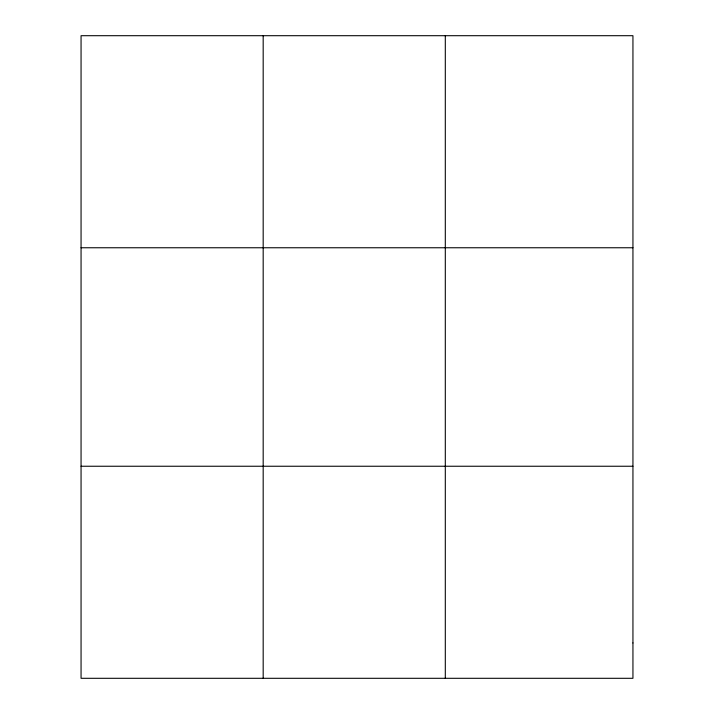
<?xml version="1.0" encoding="UTF-8"?>
<svg xmlns="http://www.w3.org/2000/svg" width="714" height="714" viewBox="0 0 714 714"><rect width="100%" height="100%" fill="white"/><g stroke="black" fill="none" stroke-linecap="round" stroke-linejoin="round"><path stroke-width="1.07" d="M263.18 678.3L263.18 35.7M445.304 678.3L445.304 35.7M81.057 247.758L632.943 247.758M81.057 466.242L632.943 466.242M632.943 642.957L632.943 678.3L81.057 678.3L81.057 35.7L632.943 35.7L632.943 642.957"/></g></svg>
